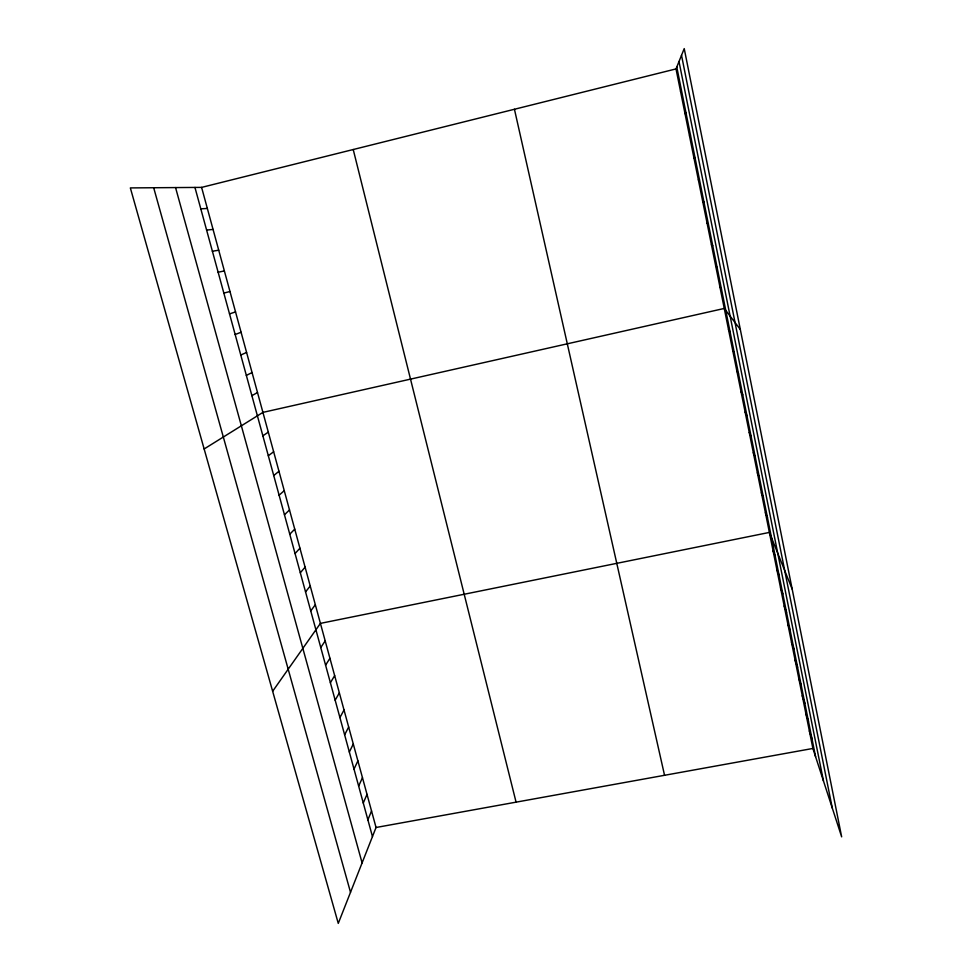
<?xml version="1.0" encoding="UTF-8"?>
<svg xmlns="http://www.w3.org/2000/svg" width="972" height="972" viewBox="0 0 972 972"><rect width="100%" height="100%" fill="white"/><g stroke="black" fill="none" stroke-linecap="round" stroke-linejoin="round"><path stroke-width="1.46" d="M201.605 187.389L376.043 827.488L338.268 923.4L130.345 187.912L201.605 187.389L676.014 68.915L684.227 48.6L841.655 836.856L812.896 748.452L676.014 68.915M367.878 819.846L371.535 810.964M363.273 803.03L367.015 794.355M358.656 786.117L362.459 777.661M354.002 769.119L357.89 760.869M349.337 752.024L353.286 744.005M344.635 734.844L348.669 727.044M339.908 717.567L344.027 709.997M680.534 91.368L681.372 89.861M335.158 700.204L339.35 692.854M330.383 682.745L334.66 675.625M325.584 665.188L329.933 658.299M320.76 647.546L325.195 640.888M272.646 691.286L320.42 623.38L769.374 532.425L792.168 589.105M310.736 610.902L315.341 604.742M685.029 113.7L685.94 112.545M305.548 591.899L310.238 585.995M300.324 572.787L305.099 567.15M295.063 553.566L299.935 548.196M289.778 534.236L294.735 529.12M284.456 514.783L289.51 509.948M279.11 495.222L284.249 490.653M273.727 475.551L278.964 471.262M689.5 135.873L690.472 135.096M268.321 455.759L273.642 451.749M262.865 435.845L268.296 432.115M204.144 448.967L262.926 412.383L724.262 308.452L740.324 329.472M251.882 395.677L257.507 392.53M246.341 375.411L252.064 372.555M240.764 355.023L246.596 352.459M693.935 157.926L694.98 157.5M235.163 334.514L241.092 332.254M229.514 313.883L235.552 311.927M223.839 293.119L229.975 291.479M218.129 272.245L224.374 270.909M376.043 827.488L812.896 748.452M212.382 251.238L218.724 250.217M206.611 230.097L213.062 229.392M698.358 179.832L699.463 179.759M200.791 208.834L207.352 208.458M702.744 201.593L703.922 201.872M707.094 223.232L708.345 223.852M711.431 244.737L712.743 245.697M715.732 266.109L717.105 267.409M720.009 287.348L721.443 288.976M728.49 329.435L730.057 331.719M732.694 350.285L734.31 352.897M736.861 371.012L738.55 373.941M741.016 391.619L742.754 394.851M745.147 412.092L746.946 415.639M749.242 432.455L751.101 436.307M753.312 452.685L755.232 456.84M757.37 472.793L759.339 477.252M761.392 492.792L763.421 497.53M765.401 512.669L767.479 517.699M773.117 550.978L775.304 556.567M776.835 569.422L779.07 575.278M780.528 587.781L782.824 593.892M784.21 606.018L786.542 612.396M787.855 624.17L790.248 630.792M791.5 642.213L793.93 649.089M795.108 660.158L797.599 667.29M798.705 678.006L801.232 685.394M802.277 695.77L804.865 703.388M805.837 713.424L808.461 721.285M809.372 730.98L812.045 739.085M153.685 187.742L350.515 892.308M175.555 187.572L362.094 862.881M194.947 187.438L372.458 836.576M353.225 149.518L516.071 802.143M514.443 109.265L664.544 775.292M676.779 67.019L815.605 756.787M681.518 55.295L832.287 808.072M679.003 61.528L823.466 780.941"/></g></svg>
